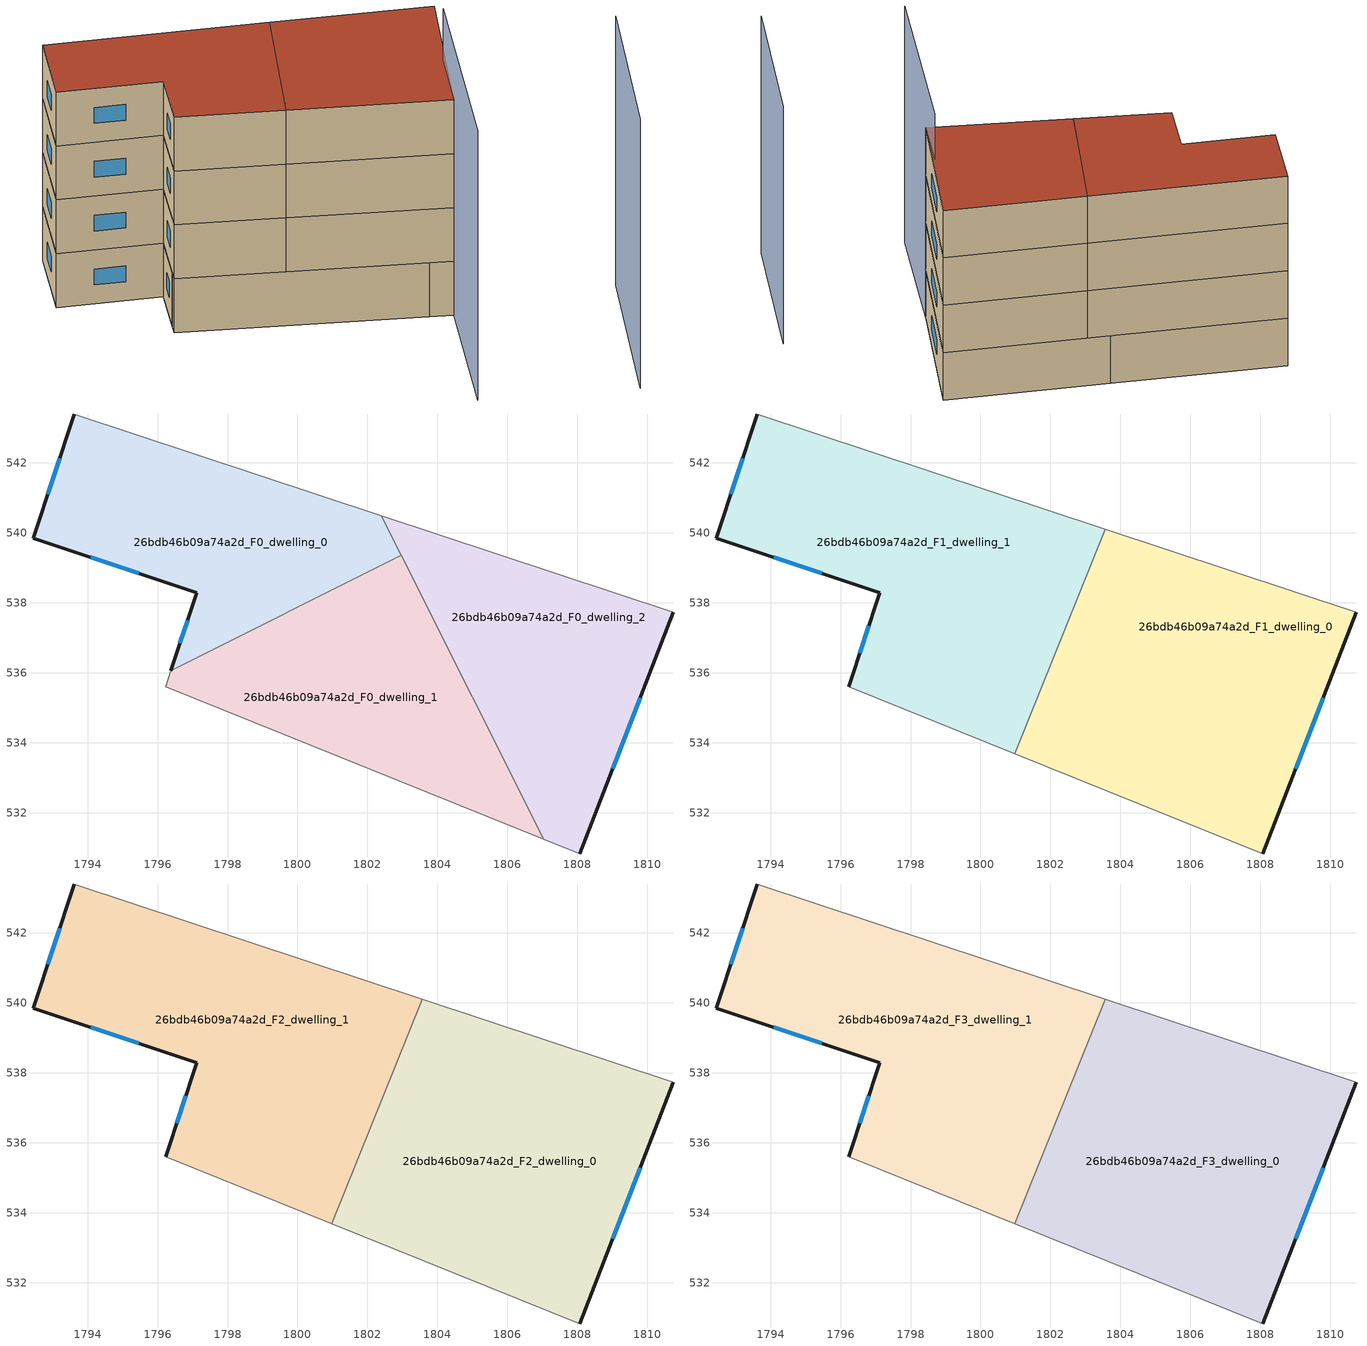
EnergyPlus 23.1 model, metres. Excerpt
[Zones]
26bdb46b09a74a2d_F0_dwelling_0
 floor ground (EU_floor_Construction): 1802.4,540.49 1802.96,539.36 1796.38,536.06 1797.12,538.29 1792.44,539.84 1793.62,543.39 z0
 wall outside (EU_wall_Construction): 1793.62,543.39 1792.44,539.84 1797.12,538.29 1796.38,536.06 z0:3
 wall adiabatic (EU_wall_Construction): 1802.4,540.49 1793.62,543.39 z0:3
 wall to 26bdb46b09a74a2d_F0_dwelling_1 (EU_wall_Construction): 1796.38,536.06 1802.96,539.36 z0:3
 wall to 26bdb46b09a74a2d_F0_dwelling_2 (EU_wall_Construction): 1802.96,539.36 1802.4,540.49 z0:3
 window (EU_Window_Construction): 1793.2,542.14 1792.85,541.1 / 1796.86,537.5 1796.64,536.85 / 1794.09,539.3 1795.46,538.84 z1.06:1.94
26bdb46b09a74a2d_F0_dwelling_1
 floor ground (EU_floor_Construction): 1802.96,539.36 1807.04,531.24 1796.23,535.6 1796.38,536.06 z0
 wall adiabatic (EU_wall_Construction): 1796.38,536.06 1796.23,535.6 1807.04,531.24 z0:3
 wall to 26bdb46b09a74a2d_F0_dwelling_2 (EU_wall_Construction): 1807.04,531.24 1802.96,539.36 z0:3
26bdb46b09a74a2d_F0_dwelling_2
 floor ground (EU_floor_Construction): 1810.74,537.72 1808.07,530.82 1807.04,531.24 1802.4,540.49 z0
 wall outside (EU_wall_Construction): 1808.07,530.82 1810.74,537.72 z0:3
 wall adiabatic (EU_wall_Construction): 1810.74,537.72 1802.4,540.49 / 1807.04,531.24 1808.07,530.82 z0:3
 window (EU_Window_Construction): 1809.01,533.26 1809.79,535.29 z1.06:1.94
26bdb46b09a74a2d_F1_dwelling_0
 floor to 26bdb46b09a74a2d_F0_dwelling_2 (EU_floor_Construction): 1810.74,537.72 1808.07,530.82 1807.04,531.24 1803.13,539.03 1803.56,540.1 z3
 floor to 26bdb46b09a74a2d_F0_dwelling_1 (EU_floor_Construction): 1803.13,539.03 1807.04,531.24 1800.98,533.69 z3
 wall outside (EU_wall_Construction): 1808.07,530.82 1810.74,537.72 z3:6
 wall adiabatic (EU_wall_Construction): 1810.74,537.72 1803.56,540.1 / 1800.97,533.69 1808.07,530.82 z3:6
 wall to 26bdb46b09a74a2d_F1_dwelling_1 (EU_wall_Construction): 1803.56,540.1 1800.97,533.69 z3:6
 window (EU_Window_Construction): 1809.01,533.26 1809.79,535.29 z4.06:4.94
26bdb46b09a74a2d_F1_dwelling_1
 floor to 26bdb46b09a74a2d_F0_dwelling_0 (EU_floor_Construction): 1802.4,540.49 1802.96,539.36 1796.38,536.06 1797.12,538.29 1792.44,539.84 1793.62,543.39 z3
 floor to 26bdb46b09a74a2d_F0_dwelling_2 (EU_floor_Construction): 1803.56,540.1 1803.13,539.03 1802.4,540.49 z3
 floor to 26bdb46b09a74a2d_F0_dwelling_1 (EU_floor_Construction): 1802.96,539.36 1803.13,539.03 1800.98,533.69 1796.23,535.6 1796.38,536.06 z3
 wall outside (EU_wall_Construction): 1793.62,543.39 1792.44,539.84 1797.12,538.29 1796.23,535.6 z3:6
 wall adiabatic (EU_wall_Construction): 1796.23,535.6 1800.97,533.69 / 1803.56,540.1 1793.62,543.39 z3:6
 window (EU_Window_Construction): 1796.8,537.34 1796.54,536.55 / 1794.09,539.3 1795.46,538.84 / 1793.2,542.14 1792.85,541.1 z4.06:4.94
26bdb46b09a74a2d_F2_dwelling_0
 floor to 26bdb46b09a74a2d_F1_dwelling_0 (EU_floor_Construction): 1810.74,537.72 1808.07,530.82 1800.97,533.69 1803.56,540.1 z6
 wall outside (EU_wall_Construction): 1808.07,530.82 1810.74,537.72 z6:9
 wall adiabatic (EU_wall_Construction): 1810.74,537.72 1803.56,540.1 / 1800.97,533.69 1808.07,530.82 z6:9
 wall to 26bdb46b09a74a2d_F2_dwelling_1 (EU_wall_Construction): 1803.56,540.1 1800.97,533.69 z6:9
 window (EU_Window_Construction): 1809.01,533.26 1809.79,535.29 z7.06:7.94
26bdb46b09a74a2d_F2_dwelling_1
 floor to 26bdb46b09a74a2d_F1_dwelling_1 (EU_floor_Construction): 1803.56,540.1 1800.97,533.69 1796.23,535.6 1797.12,538.29 1792.44,539.84 1793.62,543.39 z6
 wall outside (EU_wall_Construction): 1793.62,543.39 1792.44,539.84 1797.12,538.29 1796.23,535.6 z6:9
 wall adiabatic (EU_wall_Construction): 1796.23,535.6 1800.97,533.69 / 1803.56,540.1 1793.62,543.39 z6:9
 window (EU_Window_Construction): 1796.8,537.34 1796.54,536.55 / 1794.09,539.3 1795.46,538.84 / 1793.2,542.14 1792.85,541.1 z7.06:7.94
26bdb46b09a74a2d_F3_dwelling_0
 floor to 26bdb46b09a74a2d_F2_dwelling_0 (EU_floor_Construction): 1810.74,537.72 1808.07,530.82 1800.97,533.69 1803.56,540.1 z9
 wall outside (EU_wall_Construction): 1808.07,530.82 1810.74,537.72 z9:12
 wall adiabatic (EU_wall_Construction): 1810.74,537.72 1803.56,540.1 / 1800.97,533.69 1808.07,530.82 z9:12
 wall to 26bdb46b09a74a2d_F3_dwelling_1 (EU_wall_Construction): 1803.56,540.1 1800.97,533.69 z9:12
 window (EU_Window_Construction): 1809.01,533.26 1809.79,535.29 z10.06:10.94
 roof outside (EU_roof_Construction): 1808.07,530.82 1810.74,537.72 1803.56,540.1 1800.97,533.69 z12
26bdb46b09a74a2d_F3_dwelling_1
 floor to 26bdb46b09a74a2d_F2_dwelling_1 (EU_floor_Construction): 1803.56,540.1 1800.97,533.69 1796.23,535.6 1797.12,538.29 1792.44,539.84 1793.62,543.39 z9
 wall outside (EU_wall_Construction): 1793.62,543.39 1792.44,539.84 1797.12,538.29 1796.23,535.6 z9:12
 wall adiabatic (EU_wall_Construction): 1796.23,535.6 1800.97,533.69 / 1803.56,540.1 1793.62,543.39 z9:12
 window (EU_Window_Construction): 1796.8,537.34 1796.54,536.55 / 1794.09,539.3 1795.46,538.84 / 1793.2,542.14 1792.85,541.1 z10.06:10.94
 roof outside (EU_roof_Construction): 1800.97,533.69 1803.56,540.1 1793.62,543.39 1792.44,539.84 1797.12,538.29 1796.23,535.6 z12
shading: 1809.03,533.63 1805.89,524.47 / 1812.85,521.79 1815.66,529.42 z0:15
[Building]
EU S2 Campaign: North Axis=0; Terrain=City; Solar Distribution=FullExterior
[Site:Location]
Bologna: Latitude=44.5; Longitude=11.25; Time Zone=1; Elevation=37
[SizingPeriod:WeatherFileDays]
AnnualSizingPeriod: Begin Month=1; Begin Day of Month=1; End Month=12; End Day of Month=31; Day of Week for Start Day=Monday; Use Weather File Daylight Saving Period=No; Use Weather File Rain and Snow Indicators=No
[MATERIAL]
EU_InternalMass_Material: Roughness=MediumRough; Thickness=0.1; Conductivity=1; Density=1800; Specific Heat=900; Thermal Absorptance=0.9; Solar Absorptance=0.7; Visible Absorptance=0.7
[MATERIAL:NOMASS] Roughness=MediumRough; Thermal Absorptance=0.9; Solar Absorptance=0.7; Visible Absorptance=0.7
Name | Thermal Resistance
EU_wall_NoMass | 0.781309
EU_roof_NoMass | 0.418499
EU_floor_NoMass | 0.563442
[WINDOWMATERIAL:SIMPLEGLAZINGSYSTEM]
EU_Window_SimpleGlazing: UFactor=4.32879; Solar Heat Gain Coefficient=0.85; Visible Transmittance=0.85
[CONSTRUCTION]
EU_wall_Construction: EU_wall_NoMass
EU_roof_Construction: EU_roof_NoMass
EU_floor_Construction: EU_floor_NoMass
EU_Window_Construction: EU_Window_SimpleGlazing
EU_InternalMass_Construction: EU_InternalMass_Material
[ZONE] Type=1; Multiplier=1; Ceiling Height=autocalculate; Floor Area=autocalculate; Part of Total Floor Area=Yes
Name | Volume
26bdb46b09a74a2d_F0_dwelling_0 | 108.749
26bdb46b09a74a2d_F1_dwelling_0; 26bdb46b09a74a2d_F2_dwelling_0; 26bdb46b09a74a2d_F3_dwelling_0 | 163.135
26bdb46b09a74a2d_F0_dwelling_1 | 108.765
26bdb46b09a74a2d_F1_dwelling_1; 26bdb46b09a74a2d_F2_dwelling_1; 26bdb46b09a74a2d_F3_dwelling_1 | 163.139
26bdb46b09a74a2d_F0_dwelling_2 | 108.761
[INTERNALMASS] Construction=EU_InternalMass_Construction
Name | Zone or ZoneList | Surface Area
26bdb46b09a74a2d_F0_dwelling_0_EU_InternalMass | 26bdb46b09a74a2d_F0_dwelling_0 | 36.2489
26bdb46b09a74a2d_F0_dwelling_1_EU_InternalMass | 26bdb46b09a74a2d_F0_dwelling_1 | 36.2528
26bdb46b09a74a2d_F0_dwelling_2_EU_InternalMass | 26bdb46b09a74a2d_F0_dwelling_2 | 36.2536
26bdb46b09a74a2d_F1_dwelling_0_EU_InternalMass | 26bdb46b09a74a2d_F1_dwelling_0 | 54.3784
26bdb46b09a74a2d_F1_dwelling_1_EU_InternalMass | 26bdb46b09a74a2d_F1_dwelling_1 | 54.3796
26bdb46b09a74a2d_F2_dwelling_0_EU_InternalMass | 26bdb46b09a74a2d_F2_dwelling_0 | 54.3784
26bdb46b09a74a2d_F2_dwelling_1_EU_InternalMass | 26bdb46b09a74a2d_F2_dwelling_1 | 54.3796
26bdb46b09a74a2d_F3_dwelling_0_EU_InternalMass | 26bdb46b09a74a2d_F3_dwelling_0 | 54.3784
26bdb46b09a74a2d_F3_dwelling_1_EU_InternalMass | 26bdb46b09a74a2d_F3_dwelling_1 | 54.3796
[OTHEREQUIPMENT] Fuel Type=Electricity; Design Level Calculation Method=Watts/Area; Power per Zone Floor Area=1; Fraction Latent=0; Fraction Radiant=0; Fraction Lost=0; Carbon Dioxide Generation Rate=0; EndUse Subcategory=EU_Step8_InternalGains
Name | Zone or ZoneList or Space or SpaceList | Schedule
EU_Step8_InternalGain_26bdb46b09a74a2d_F0_dwelling_0_f000 | 26bdb46b09a74a2d_F0_dwelling_0 | EU_Step8_GainSchedule_26bdb46b09a74a2d_F0_dwelling_0_f000
EU_Step8_InternalGain_26bdb46b09a74a2d_F0_dwelling_1_f000 | 26bdb46b09a74a2d_F0_dwelling_1 | EU_Step8_GainSchedule_26bdb46b09a74a2d_F0_dwelling_1_f000
EU_Step8_InternalGain_26bdb46b09a74a2d_F0_dwelling_2_f000 | 26bdb46b09a74a2d_F0_dwelling_2 | EU_Step8_GainSchedule_26bdb46b09a74a2d_F0_dwelling_2_f000
EU_Step8_InternalGain_26bdb46b09a74a2d_F1_dwelling_0_f000 | 26bdb46b09a74a2d_F1_dwelling_0 | EU_Step8_GainSchedule_26bdb46b09a74a2d_F1_dwelling_0_f000
EU_Step8_InternalGain_26bdb46b09a74a2d_F1_dwelling_1_f000 | 26bdb46b09a74a2d_F1_dwelling_1 | EU_Step8_GainSchedule_26bdb46b09a74a2d_F1_dwelling_1_f000
EU_Step8_InternalGain_26bdb46b09a74a2d_F2_dwelling_0_f000 | 26bdb46b09a74a2d_F2_dwelling_0 | EU_Step8_GainSchedule_26bdb46b09a74a2d_F2_dwelling_0_f000
EU_Step8_InternalGain_26bdb46b09a74a2d_F2_dwelling_1_f000 | 26bdb46b09a74a2d_F2_dwelling_1 | EU_Step8_GainSchedule_26bdb46b09a74a2d_F2_dwelling_1_f000
EU_Step8_InternalGain_26bdb46b09a74a2d_F3_dwelling_0_f000 | 26bdb46b09a74a2d_F3_dwelling_0 | EU_Step8_GainSchedule_26bdb46b09a74a2d_F3_dwelling_0_f000
EU_Step8_InternalGain_26bdb46b09a74a2d_F3_dwelling_1_f000 | 26bdb46b09a74a2d_F3_dwelling_1 | EU_Step8_GainSchedule_26bdb46b09a74a2d_F3_dwelling_1_f000
[ZONEVENTILATION:DESIGNFLOWRATE] Schedule=EU_AlwaysOn; Design Flow Rate Calculation Method=AirChanges/Hour; Air Changes per Hour=0.692607; Ventilation Type=Natural; Fan Pressure Rise=0; Fan Total Efficiency=1; Constant Term Coefficient=1; Temperature Term Coefficient=0; Velocity Term Coefficient=0; Velocity Squared Term Coefficient=0; Minimum Indoor Temperature=-100; Maximum Indoor Temperature=100; Delta Temperature=-100; Minimum Outdoor Temperature=-100; Maximum Outdoor Temperature=100; Maximum Wind Speed=40
Name | Zone or ZoneList or Space or SpaceList
EU_ConstantAir_26bdb46b09a74a2d_F0_dwelling_0 | 26bdb46b09a74a2d_F0_dwelling_0
EU_ConstantAir_26bdb46b09a74a2d_F0_dwelling_1 | 26bdb46b09a74a2d_F0_dwelling_1
EU_ConstantAir_26bdb46b09a74a2d_F0_dwelling_2 | 26bdb46b09a74a2d_F0_dwelling_2
EU_ConstantAir_26bdb46b09a74a2d_F1_dwelling_0 | 26bdb46b09a74a2d_F1_dwelling_0
EU_ConstantAir_26bdb46b09a74a2d_F1_dwelling_1 | 26bdb46b09a74a2d_F1_dwelling_1
EU_ConstantAir_26bdb46b09a74a2d_F2_dwelling_0 | 26bdb46b09a74a2d_F2_dwelling_0
EU_ConstantAir_26bdb46b09a74a2d_F2_dwelling_1 | 26bdb46b09a74a2d_F2_dwelling_1
EU_ConstantAir_26bdb46b09a74a2d_F3_dwelling_0 | 26bdb46b09a74a2d_F3_dwelling_0
EU_ConstantAir_26bdb46b09a74a2d_F3_dwelling_1 | 26bdb46b09a74a2d_F3_dwelling_1
[HVACTEMPLATE:THERMOSTAT] Constant Heating Setpoint=20; Constant Cooling Setpoint=50
EU_HeatOnly_26bdb46b09a74a2d_F0_dwelling_0; EU_HeatOnly_26bdb46b09a74a2d_F0_dwelling_1; EU_HeatOnly_26bdb46b09a74a2d_F0_dwelling_2; EU_HeatOnly_26bdb46b09a74a2d_F1_dwelling_0; EU_HeatOnly_26bdb46b09a74a2d_F1_dwelling_1; EU_HeatOnly_26bdb46b09a74a2d_F2_dwelling_0; EU_HeatOnly_26bdb46b09a74a2d_F2_dwelling_1; EU_HeatOnly_26bdb46b09a74a2d_F3_dwelling_0; EU_HeatOnly_26bdb46b09a74a2d_F3_dwelling_1
[HVACTEMPLATE:ZONE:IDEALLOADSAIRSYSTEM] System Availability Schedule=EU_AlwaysOn; Maximum Heating Supply Air Temperature=50; Minimum Cooling Supply Air Temperature=13; Maximum Heating Supply Air Humidity Ratio=0.0156; Minimum Cooling Supply Air Humidity Ratio=0.0077; Heating Limit=NoLimit; Cooling Limit=NoLimit; Heating Availability Schedule=EU_AlwaysOn; Cooling Availability Schedule=EU_CoolingOff; Dehumidification Control Type=ConstantSensibleHeatRatio; Cooling Sensible Heat Ratio=0.7; Dehumidification Setpoint=60; Humidification Control Type=None; Humidification Setpoint=30; Outdoor Air Method=None; Outdoor Air Flow Rate per Person=0.00944; Outdoor Air Flow Rate per Zone Floor Area=0; Outdoor Air Flow Rate per Zone=0; Demand Controlled Ventilation Type=None; Outdoor Air Economizer Type=NoEconomizer; Heat Recovery Type=None; Sensible Heat Recovery Effectiveness=0.7; Latent Heat Recovery Effectiveness=0.65
Name | Template Thermostat
26bdb46b09a74a2d_F0_dwelling_0 | EU_HeatOnly_26bdb46b09a74a2d_F0_dwelling_0
26bdb46b09a74a2d_F0_dwelling_1 | EU_HeatOnly_26bdb46b09a74a2d_F0_dwelling_1
26bdb46b09a74a2d_F0_dwelling_2 | EU_HeatOnly_26bdb46b09a74a2d_F0_dwelling_2
26bdb46b09a74a2d_F1_dwelling_0 | EU_HeatOnly_26bdb46b09a74a2d_F1_dwelling_0
26bdb46b09a74a2d_F1_dwelling_1 | EU_HeatOnly_26bdb46b09a74a2d_F1_dwelling_1
26bdb46b09a74a2d_F2_dwelling_0 | EU_HeatOnly_26bdb46b09a74a2d_F2_dwelling_0
26bdb46b09a74a2d_F2_dwelling_1 | EU_HeatOnly_26bdb46b09a74a2d_F2_dwelling_1
26bdb46b09a74a2d_F3_dwelling_0 | EU_HeatOnly_26bdb46b09a74a2d_F3_dwelling_0
26bdb46b09a74a2d_F3_dwelling_1 | EU_HeatOnly_26bdb46b09a74a2d_F3_dwelling_1
[SIZING:ZONE] Zone Cooling Design Supply Air Temperature Input Method=SupplyAirTemperature; Zone Cooling Design Supply Air Temperature=13; Zone Heating Design Supply Air Temperature Input Method=SupplyAirTemperature; Zone Heating Design Supply Air Temperature=50; Zone Cooling Design Supply Air Humidity Ratio=0.008; Zone Heating Design Supply Air Humidity Ratio=0.008; Cooling Design Air Flow Method=DesignDay; Cooling Design Air Flow Rate=0; Cooling Minimum Air Flow per Zone Floor Area=0.000762; Cooling Minimum Air Flow=0; Cooling Minimum Air Flow Fraction=0.2; Heating Design Air Flow Method=DesignDay; Heating Design Air Flow Rate=0; Heating Maximum Air Flow per Zone Floor Area=0.002032; Heating Maximum Air Flow=0.141576; Heating Maximum Air Flow Fraction=0.3; Account for Dedicated Outdoor Air System=No; Dedicated Outdoor Air System Control Strategy=NeutralSupplyAir; Dedicated Outdoor Air Low Setpoint Temperature for Design=autosize; Dedicated Outdoor Air High Setpoint Temperature for Design=autosize; Zone Load Sizing Method=Sensible Load Only No Latent Load; Zone Latent Cooling Design Supply Air Humidity Ratio Input Method=HumidityRatioDifference; Zone Cooling Design Supply Air Humidity Ratio Difference=0.005; Zone Latent Heating Design Supply Air Humidity Ratio Input Method=HumidityRatioDifference; Zone Humidification Design Supply Air Humidity Ratio Difference=0.005
26bdb46b09a74a2d_F0_dwelling_0; 26bdb46b09a74a2d_F0_dwelling_1; 26bdb46b09a74a2d_F0_dwelling_2; 26bdb46b09a74a2d_F1_dwelling_0; 26bdb46b09a74a2d_F1_dwelling_1; 26bdb46b09a74a2d_F2_dwelling_0; 26bdb46b09a74a2d_F2_dwelling_1; 26bdb46b09a74a2d_F3_dwelling_0; 26bdb46b09a74a2d_F3_dwelling_1
[SCHEDULE:CONSTANT]
Name | Hourly Value
EU_AlwaysOn | 1
EU_CoolingOff | 0
[SCHEDULE:FILE] Column Number=1; Rows to Skip at Top=0; Number of Hours of Data=8760; Column Separator=Comma; Interpolate to Timestep=No; Minutes per Item=60; Adjust Schedule for Daylight Savings=Yes
Name | File
EU_Step8_GainSchedule_26bdb46b09a74a2d_F0_dwelling_0_f000 | ../../schedules/26bdb46b09a74a2d/26bdb46b09a74a2d_F0_dwelling_0_f000_gain.csv
EU_Step8_GainSchedule_26bdb46b09a74a2d_F0_dwelling_1_f000 | ../../schedules/26bdb46b09a74a2d/26bdb46b09a74a2d_F0_dwelling_1_f000_gain.csv
EU_Step8_GainSchedule_26bdb46b09a74a2d_F0_dwelling_2_f000 | ../../schedules/26bdb46b09a74a2d/26bdb46b09a74a2d_F0_dwelling_2_f000_gain.csv
EU_Step8_GainSchedule_26bdb46b09a74a2d_F1_dwelling_0_f000 | ../../schedules/26bdb46b09a74a2d/26bdb46b09a74a2d_F1_dwelling_0_f000_gain.csv
EU_Step8_GainSchedule_26bdb46b09a74a2d_F1_dwelling_1_f000 | ../../schedules/26bdb46b09a74a2d/26bdb46b09a74a2d_F1_dwelling_1_f000_gain.csv
EU_Step8_GainSchedule_26bdb46b09a74a2d_F2_dwelling_0_f000 | ../../schedules/26bdb46b09a74a2d/26bdb46b09a74a2d_F2_dwelling_0_f000_gain.csv
EU_Step8_GainSchedule_26bdb46b09a74a2d_F2_dwelling_1_f000 | ../../schedules/26bdb46b09a74a2d/26bdb46b09a74a2d_F2_dwelling_1_f000_gain.csv
EU_Step8_GainSchedule_26bdb46b09a74a2d_F3_dwelling_0_f000 | ../../schedules/26bdb46b09a74a2d/26bdb46b09a74a2d_F3_dwelling_0_f000_gain.csv
EU_Step8_GainSchedule_26bdb46b09a74a2d_F3_dwelling_1_f000 | ../../schedules/26bdb46b09a74a2d/26bdb46b09a74a2d_F3_dwelling_1_f000_gain.csv
